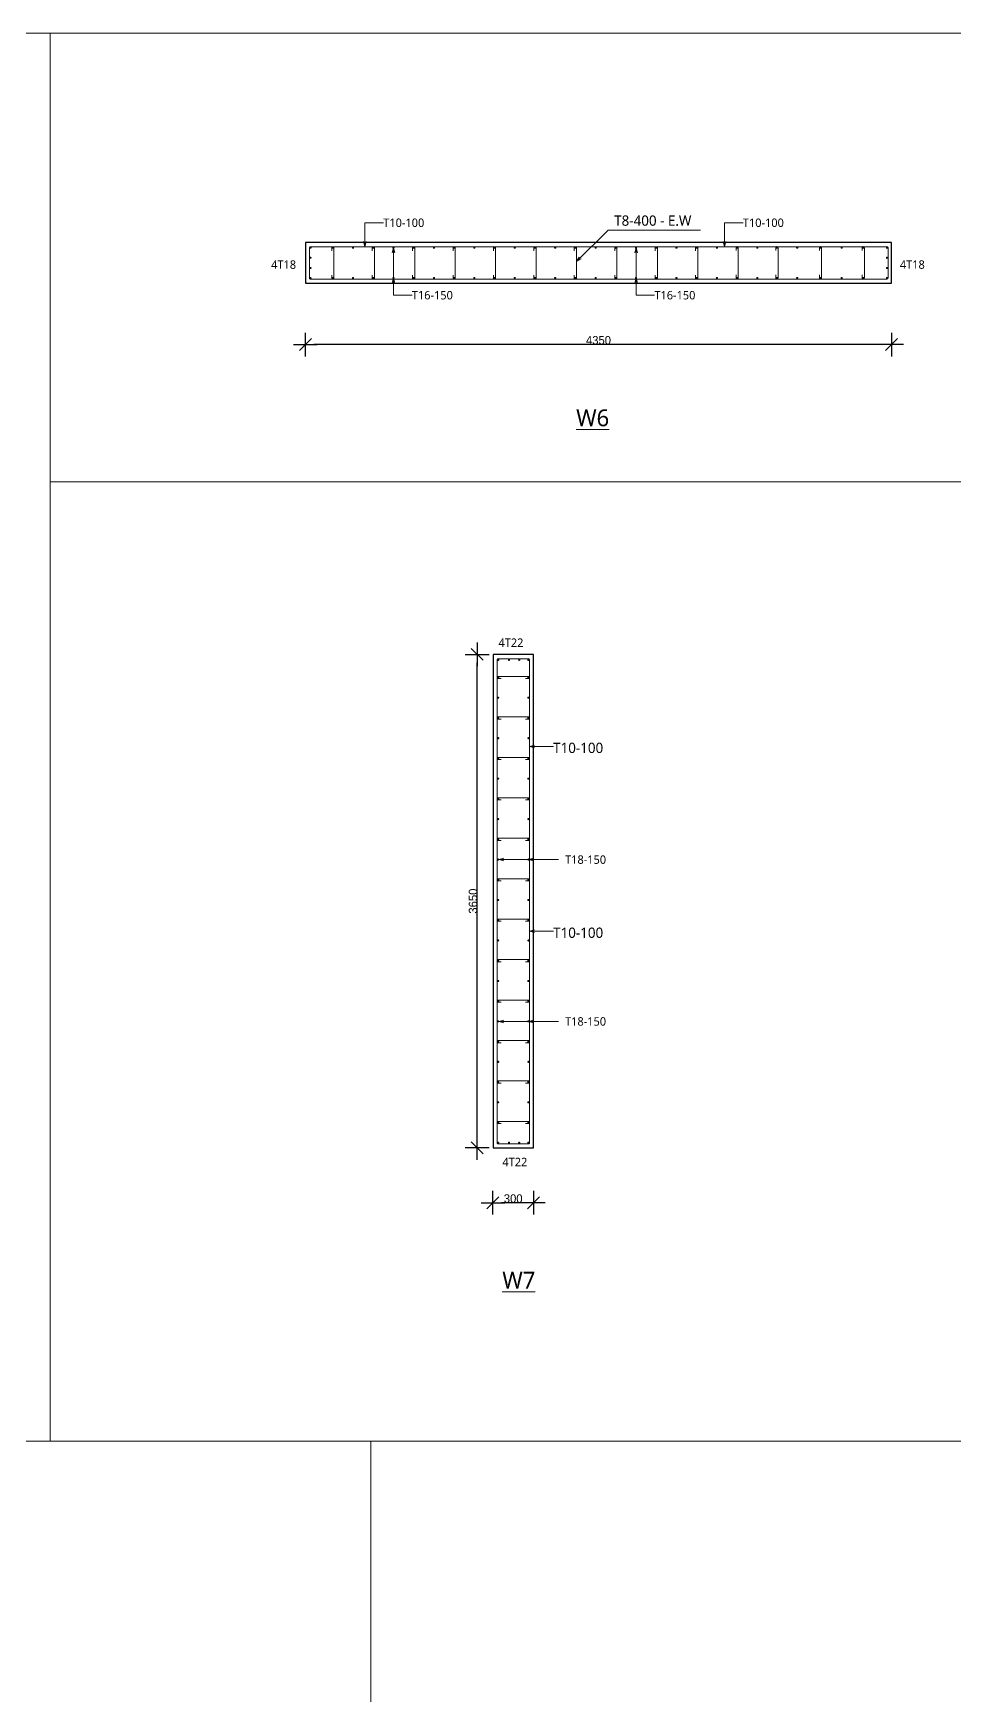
# Model space of a CAD drawing. Header units: millimetres. Extents: x -523 to 167289, y 167321 to 195048.
# Drawn here: x 151193 to 158025, y 182727 to 195048 of the extents above; entities that cross this region are included whole.
import ezdxf

# ---------------------------------------------------------------- set-up
doc = ezdxf.new("R2010")
doc.units = ezdxf.units.MM
doc.header["$PDMODE"] = 98
doc.layers.get('0').update_dxf_attribs({"lineweight": 20})
doc.layers.get('Defpoints').update_dxf_attribs({"lineweight": 20})
doc.layers.add('A-ANNO-TEXT', color=4, linetype='Continuous', lineweight=13)
doc.layers.add('A-DETL', color=2, linetype='Continuous', lineweight=5)
doc.layers.add('DM', color=7, linetype='Continuous')
doc.layers.add('GR-C', color=1, linetype='Continuous')
doc.styles.add('Segoe UI Light', font='segoeuil.ttf', dxfattribs={"width": 0.85, "height": 400})
doc.styles.add('T25-50', font='stencil.shx', dxfattribs={"height": 62.5})
doc.dimstyles.new('D35-100', dxfattribs={"dimtxt": 62.5, "dimasz": 210, "dimexe": 0.1, "dimexo": 0.0065, "dimgap": 126, "dimtad": 1, "dimdec": 0, "dimzin": 0, "dimdsep": 46, "dimtxsty": 'T25-50', "dimblk": 'TK', "dimcen": 90, "dimdle": 100, "dimclrt": 7, "dimadec": 0, "dimazin": 0, "dimtfac": 1, "dimtdec": 0, "dimtix": 1, "dimtofl": 0, "dimtmove": 1, "dimatfit": 3, "dimldrblk": 'COLUMNS AND AXES-XREF-GROUND$0$DOT1', "dimfxl": 0.15, "dimfxlon": 1, "dimtolj": 1, "dimtzin": 0, "dimarcsym": 1})

# ---------------------------------------------------------------- blocks, each defined once
blk = doc.blocks.new('TK')
at = {"layer": 'DM'}
for p, q in [((1.41, 0), (-1.41, 0)), ((-0.71, -0.71), (0.71, 0.71)), ((0, 1.41), (0, -1.41))]:
    blk.add_line(p, q, dxfattribs=at)
blk = doc.blocks.new('*D452')
at = {"layer": 'A-DETL', "color": 0, "lineweight": -2, "transparency": 16777216}
for p, q in [((153213, 192739), (153213, 192739)), ((157500, 192739), (153275, 192739)), ((157563, 192739), (157563, 192739))]:
    blk.add_line(p, q, dxfattribs=at)
at = {"layer": 'Defpoints', "color": 0, "transparency": 16777216}
for p in [(153213, 193195), (157563, 193195), (153213, 192739)]:
    blk.add_point(p, dxfattribs=at)
at = {"layer": 'A-DETL', "color": 0, "lineweight": -2, "transparency": 16777216, "xscale": 62.5, "yscale": 62.5, "zscale": 62.5, "rotation": 180}
blk.add_blockref('TK', (153213, 192739), dxfattribs=at)
at = {"layer": 'A-DETL', "color": 0, "lineweight": -2, "transparency": 16777216, "xscale": 62.5, "yscale": 62.5, "zscale": 62.5}
blk.add_blockref('TK', (157563, 192739), dxfattribs=at)
at = {"layer": 'A-DETL', "color": 7, "transparency": 16777216, "insert": (155388, 192771), "char_height": 62.5, "attachment_point": 5, "style": 'T25-50'}
blk.add_mtext('\\A1;4350', dxfattribs=at)
blk = doc.blocks.new('COLUMNS AND AXES-XREF-GROUND$0$DOT1')
for p, q in [((0, -2.5), (0, 2.5)), ((2.5, 0), (-2.5, 0))]:
    blk.add_line(p, q)
blk.add_circle((0, 0), 0.485)
blk = doc.blocks.new('*D453')
at = {"layer": 'A-DETL', "color": 0, "lineweight": -2, "transparency": 16777216}
for p, q in [((-435, 193495), (-435, 193495)), ((-435, 193257), (-435, 193432)), ((-435, 193195), (-435, 193195))]:
    blk.add_line(p, q, dxfattribs=at)
at = {"layer": 'Defpoints', "color": 0, "transparency": 16777216}
for p in [(-435, 193495), (0, 193495), (153213, 193195)]:
    blk.add_point(p, dxfattribs=at)
at = {"layer": 'A-DETL', "color": 0, "lineweight": -2, "transparency": 16777216, "xscale": 62.5, "yscale": 62.5, "zscale": 62.5}
for p, rotation in [((-435, 193495), 90), ((-435, 193195), 270)]:
    blk.add_blockref('TK', p, dxfattribs=dict(at, rotation=rotation))
at = {"layer": 'A-DETL', "color": 7, "transparency": 16777216, "insert": (-466, 193345), "char_height": 62.5, "attachment_point": 5, "rotation": 90, "style": 'T25-50'}
blk.add_mtext('\\A1;300', dxfattribs=at)
blk = doc.blocks.new('*U430')
at = {"layer": 'A-DETL', "lineweight": 20}
blk.add_lwpolyline([(-90, -8), (-112, -8, -0.414214), (-120, 0), (-120, 0, -0.414214), (-112, 8), (112, 8, -0.414214), (120, 0), (120, 0, -0.414214), (112, -8), (90, -8)], format="xyb", dxfattribs=at)
blk = doc.blocks.new('*U431')
at = {"layer": 'A-DETL', "color": 0, "linetype": 'ByBlock', "lineweight": -2, "transparency": 16777216}
for p in [(0, 3300), (0, 3000), (0, 2700), (0, 2400), (0, 2100), (0, 1800), (0, 1500), (0, 1200), (0, 900), (0, 600), (0, 300), (0, 0)]:
    blk.add_blockref('*U430', p, dxfattribs=at)
blk = doc.blocks.new('*D454')
at = {"layer": 'A-DETL', "color": 0, "lineweight": -2, "transparency": 16777216}
for p, q in [((154605, 186375), (154605, 186375)), ((154843, 186375), (154668, 186375)), ((154905, 186375), (154905, 186375))]:
    blk.add_line(p, q, dxfattribs=at)
at = {"layer": 'Defpoints', "color": 0, "transparency": 16777216}
for p in [(154605, 186782), (154905, 186782), (154605, 186375)]:
    blk.add_point(p, dxfattribs=at)
at = {"layer": 'A-DETL', "color": 0, "lineweight": -2, "transparency": 16777216, "xscale": 62.5, "yscale": 62.5, "zscale": 62.5, "rotation": 180}
blk.add_blockref('TK', (154605, 186375), dxfattribs=at)
at = {"layer": 'A-DETL', "color": 0, "lineweight": -2, "transparency": 16777216, "xscale": 62.5, "yscale": 62.5, "zscale": 62.5}
blk.add_blockref('TK', (154905, 186375), dxfattribs=at)
at = {"layer": 'A-DETL', "color": 7, "transparency": 16777216, "insert": (154755, 186406), "char_height": 62.5, "attachment_point": 5, "style": 'T25-50'}
blk.add_mtext('\\A1;300', dxfattribs=at)
blk = doc.blocks.new('*D455')
at = {"layer": 'A-DETL', "color": 0, "lineweight": -2, "transparency": 16777216}
for p, q in [((154488, 190442), (154488, 190442)), ((154488, 186845), (154488, 190379)), ((154488, 186782), (154488, 186782))]:
    blk.add_line(p, q, dxfattribs=at)
at = {"layer": 'Defpoints', "color": 0, "transparency": 16777216}
for p in [(154488, 190442), (154605, 190442), (154605, 186782)]:
    blk.add_point(p, dxfattribs=at)
at = {"layer": 'A-DETL', "color": 0, "lineweight": -2, "transparency": 16777216, "xscale": 62.5, "yscale": 62.5, "zscale": 62.5}
for p, rotation in [((154488, 190442), 90), ((154488, 186782), 270)]:
    blk.add_blockref('TK', p, dxfattribs=dict(at, rotation=rotation))
at = {"layer": 'A-DETL', "color": 7, "transparency": 16777216, "insert": (154457, 188612), "char_height": 62.5, "attachment_point": 5, "rotation": 90, "style": 'T25-50'}
blk.add_mtext('\\A1;3650', dxfattribs=at)
blk = doc.blocks.new('*D457')
at = {"layer": 'A-DETL', "color": 0, "lineweight": -2, "transparency": 16777216}
for p, q in [((162594, 194137), (162594, 194137)), ((162594, 190800), (162594, 194074)), ((162594, 190737), (162594, 190737))]:
    blk.add_line(p, q, dxfattribs=at)
at = {"layer": 'Defpoints', "color": 0, "transparency": 16777216}
for p in [(0, 194137, 0), (162594, 194137), (162792, 190737, 0)]:
    blk.add_point(p, dxfattribs=at)
at = {"layer": 'A-DETL', "color": 0, "lineweight": -2, "transparency": 16777216, "xscale": 62.5, "yscale": 62.5, "zscale": 62.5}
for p, rotation in [((162594, 194137), 90), ((162594, 190737), 270)]:
    blk.add_blockref('TK', p, dxfattribs=dict(at, rotation=rotation))
at = {"layer": 'A-DETL', "color": 7, "transparency": 16777216, "insert": (162562, 192437), "char_height": 62.5, "attachment_point": 5, "rotation": 90, "style": 'T25-50'}
blk.add_mtext('\\A1;3400', dxfattribs=at)

msp = doc.modelspace()

# ---------------------------------------------------------------- linework, layer by layer
at = {"layer": 'A-ANNO-TEXT', "color": 250, "lineweight": 13}
for p, q in [((153654.8, 193642.5), (153792.3, 193642.5)), ((153654.8, 193465), (153654.8, 193642.5)), ((155224.8, 193354.5), (155458.9, 193588.5)), ((155458.9, 193588.5), (156145.7, 193588.5)), ((156323.2, 193642.5), (156460.7, 193642.5)), ((156323.2, 193465), (156323.2, 193642.5)), ((153654.8, 193465), (153644.7, 193502.5)), ((153654.8, 193465), (153664.8, 193502.5)), ((153866.8, 193457), (153856.8, 193419.5)), ((153866.8, 193457), (153866.8, 193105.5)), ((153866.8, 193457), (153876.9, 193419.5)), ((155666.8, 193457), (155656.8, 193419.5)), ((155666.8, 193457), (155666.8, 193105.5)), ((155666.8, 193457), (155676.9, 193419.5)), ((156323.2, 193465), (156313.2, 193502.5)), ((156323.2, 193465), (156333.3, 193502.5)), ((155224.8, 193354.5), (155244.3, 193388.1)), ((155224.8, 193354.5), (155258.5, 193373.9)), ((153866.8, 193233), (153856.8, 193195.5)), ((153866.8, 193233), (153876.9, 193195.5)), ((155666.8, 193233), (155656.8, 193195.5)), ((155666.8, 193233), (155676.9, 193195.5)), ((153866.8, 193105.5), (154004.3, 193105.5)), ((155666.8, 193105.5), (155804.3, 193105.5)), ((154875.6, 189759.5), (154913.1, 189769.5)), ((154875.6, 189759.5), (154913.1, 189749.4)), ((154875.6, 189759.5), (155053.1, 189759.5)), ((154647.4, 188919.7, 0), (154684.9, 188929.8, 0)), ((154647.4, 188919.7, 0), (154684.9, 188909.7, 0)), ((154647.4, 188919.7, 0), (154977.9, 188919.7, 0)), ((154799.1, 188919.7, 0), (154982.9, 188919.7, 0)), ((154867.5, 188920.2, 0), (154905, 188930.3, 0)), ((154867.5, 188920.2, 0), (154905, 188910.2, 0)), ((154982.9, 188919.7, 0), (155092.1, 188919.7, 0)), ((154875.6, 188388.6), (154913.1, 188398.7)), ((154875.6, 188388.6), (154913.1, 188378.6)), ((154875.6, 188388.6), (155053.1, 188388.6)), ((154647.4, 187719.7, 0), (154684.9, 187729.8, 0)), ((154647.4, 187719.7, 0), (154684.9, 187709.7, 0)), ((154647.4, 187719.7, 0), (154977.9, 187719.7, 0)), ((154799.1, 187719.7, 0), (154982.9, 187719.7, 0)), ((154867.5, 187720.2, 0), (154905, 187730.3, 0)), ((154867.5, 187720.2, 0), (154905, 187710.2, 0)), ((154982.9, 187719.7, 0), (155092.1, 187719.7, 0))]:
    msp.add_line(p, q, dxfattribs=at)
at = {"layer": 'A-DETL'}
msp.add_lwpolyline([(124282.3, 195047.8), (167289, 195047.8), (167289, 169580.6), (124282.3, 169580.6)], close=True, dxfattribs=at)
for points in [[(136425.4, 184608), (151319.6, 184608), (151319.6, 195047.8)], [(151319.6, 191722.1), (159112.3, 191722.1)], [(151319.6, 184608), (167289, 184608)], [(153697.9, 184608), (153697.9, 169580.6)]]:
    msp.add_lwpolyline(points, dxfattribs=at)
for points in [[(157528.7, 193465), (153250.6, 193465, 0.4142136), (153242.6, 193457), (153242.6, 193233, 0.4142136), (153250.6, 193225), (157528.7, 193225, 0.4142136), (157536.7, 193233), (157536.7, 193457, 0.4142136)], [(154635.6, 190401.8), (154635.6, 186819.5, 0.4142136), (154643.6, 186811.5), (154867.6, 186811.5, 0.4142136), (154875.6, 186819.5), (154875.6, 190401.8, 0.4142136), (154867.6, 190409.8), (154643.6, 190409.8, 0.4142136)]]:
    msp.add_lwpolyline(points, format="xyb", close=True, dxfattribs=at)
at = {"layer": 'A-DETL', "const_width": 8}
for points in [[(153254.6, 193457, -1), (153246.6, 193457, -1)], [(153420.8, 193457, -1), (153412.8, 193457, -1)], [(153570.8, 193457, -1), (153562.8, 193457, -1)], [(153720.8, 193457, -1), (153712.8, 193457, -1)], [(153870.8, 193457, -1), (153862.8, 193457, -1)], [(154020.8, 193457, -1), (154012.8, 193457, -1)], [(154170.8, 193457, -1), (154162.8, 193457, -1)], [(154320.8, 193457, -1), (154312.8, 193457, -1)], [(154470.8, 193457, -1), (154462.8, 193457, -1)], [(154620.8, 193457, -1), (154612.8, 193457, -1)], [(154770.8, 193457, -1), (154762.8, 193457, -1)], [(154920.8, 193457, -1), (154912.8, 193457, -1)], [(155070.8, 193457, -1), (155062.8, 193457, -1)], [(155220.8, 193457, -1), (155212.8, 193457, -1)], [(155370.8, 193457, -1), (155362.8, 193457, -1)], [(155520.8, 193457, -1), (155512.8, 193457, -1)], [(155670.8, 193457, -1), (155662.8, 193457, -1)], [(155820.8, 193457, -1), (155812.8, 193457, -1)], [(155970.8, 193457, -1), (155962.8, 193457, -1)], [(156120.8, 193457, -1), (156112.8, 193457, -1)], [(156270.8, 193457, -1), (156262.8, 193457, -1)], [(156420.8, 193457, -1), (156412.8, 193457, -1)], [(156570.8, 193457, -1), (156562.8, 193457, -1)], [(156716.8, 193457, -1), (156708.8, 193457, -1)], [(156866.8, 193457, -1), (156858.8, 193457, -1)], [(157039.1, 193457, -1), (157031.1, 193457, -1)], [(157197.1, 193457, -1), (157189.1, 193457, -1)], [(157357.3, 193457, -1), (157349.3, 193457, -1)], [(157532.7, 193457, -1), (157524.7, 193457, -1)], [(153254.6, 193382.7, -1), (153246.6, 193382.7, -1)], [(157532.7, 193382.7, -1), (157524.7, 193382.7, -1)], [(153254.6, 193306.3, -1), (153246.6, 193306.3, -1)], [(153254.6, 193232.8, -1), (153246.6, 193232.8, -1)], [(153420.8, 193233, 1), (153412.8, 193233, 1)], [(153570.8, 193233, 1), (153562.8, 193233, 1)], [(153720.8, 193233, 1), (153712.8, 193233, 1)], [(153870.8, 193233, 1), (153862.8, 193233, 1)], [(154020.8, 193233, 1), (154012.8, 193233, 1)], [(154170.8, 193233, 1), (154162.8, 193233, 1)], [(154320.8, 193233, 1), (154312.8, 193233, 1)], [(154470.8, 193233, 1), (154462.8, 193233, 1)], [(154620.8, 193233, 1), (154612.8, 193233, 1)], [(154770.8, 193233, 1), (154762.8, 193233, 1)], [(154920.8, 193233, 1), (154912.8, 193233, 1)], [(155070.8, 193233, 1), (155062.8, 193233, 1)], [(155220.8, 193233, 1), (155212.8, 193233, 1)], [(155370.8, 193233, 1), (155362.8, 193233, 1)], [(155520.8, 193233, 1), (155512.8, 193233, 1)], [(155670.8, 193233, 1), (155662.8, 193233, 1)], [(155820.8, 193233, 1), (155812.8, 193233, 1)], [(155970.8, 193233, 1), (155962.8, 193233, 1)], [(156120.8, 193233, 1), (156112.8, 193233, 1)], [(156270.8, 193233, 1), (156262.8, 193233, 1)], [(156420.8, 193233, 1), (156412.8, 193233, 1)], [(156570.8, 193233, 1), (156562.8, 193233, 1)], [(156716.8, 193233, 1), (156708.8, 193233, 1)], [(156866.8, 193233, 1), (156858.8, 193233, 1)], [(157039.1, 193233, 1), (157031.1, 193233, 1)], [(157197.1, 193233, 1), (157189.1, 193233, 1)], [(157357.3, 193233, 1), (157349.3, 193233, 1)], [(157532.7, 193306.3, -1), (157524.7, 193306.3, -1)], [(157532.7, 193232.8, -1), (157524.7, 193232.8, -1)], [(154639.6, 190400.8, -1), (154647.6, 190400.8, -1)], [(154719.8, 190400.8, -1), (154727.8, 190400.8, -1)], [(154795.9, 190400.8, -1), (154803.9, 190400.8, -1)], [(154863, 190400.8, -1), (154871, 190400.8, -1)]]:
    msp.add_lwpolyline(points, format="xyb", close=True, dxfattribs=at)
at = {"layer": 'A-DETL', "lineweight": 20}
for points in [[(153408.8, 193254.3), (153408.8, 193232.3, 0.4142136), (153416.8, 193224.3), (153416.8, 193224.3, 0.4142136), (153424.8, 193232.3), (153424.8, 193457, 0.4142136), (153416.8, 193465), (153416.8, 193465, 0.4142136), (153408.8, 193457), (153408.8, 193435)], [(153708.8, 193254.3), (153708.8, 193232.3, 0.4142136), (153716.8, 193224.3), (153716.8, 193224.3, 0.4142136), (153724.8, 193232.3), (153724.8, 193457, 0.4142136), (153716.8, 193465), (153716.8, 193465, 0.4142136), (153708.8, 193457), (153708.8, 193435)], [(154008.8, 193254.3), (154008.8, 193232.3, 0.4142136), (154016.8, 193224.3), (154016.8, 193224.3, 0.4142136), (154024.8, 193232.3), (154024.8, 193457, 0.4142136), (154016.8, 193465), (154016.8, 193465, 0.4142136), (154008.8, 193457), (154008.8, 193435)], [(154308.8, 193254.3), (154308.8, 193232.3, 0.4142136), (154316.8, 193224.3), (154316.8, 193224.3, 0.4142136), (154324.8, 193232.3), (154324.8, 193457, 0.4142136), (154316.8, 193465), (154316.8, 193465, 0.4142136), (154308.8, 193457), (154308.8, 193435)], [(154608.8, 193254.3), (154608.8, 193232.3, 0.4142136), (154616.8, 193224.3), (154616.8, 193224.3, 0.4142136), (154624.8, 193232.3), (154624.8, 193457, 0.4142136), (154616.8, 193465), (154616.8, 193465, 0.4142136), (154608.8, 193457), (154608.8, 193435)], [(154908.8, 193254.3), (154908.8, 193232.3, 0.4142136), (154916.8, 193224.3), (154916.8, 193224.3, 0.4142136), (154924.8, 193232.3), (154924.8, 193457, 0.4142136), (154916.8, 193465), (154916.8, 193465, 0.4142136), (154908.8, 193457), (154908.8, 193435)], [(155208.8, 193254.3), (155208.8, 193232.3, 0.4142136), (155216.8, 193224.3), (155216.8, 193224.3, 0.4142136), (155224.8, 193232.3), (155224.8, 193457, 0.4142136), (155216.8, 193465), (155216.8, 193465, 0.4142136), (155208.8, 193457), (155208.8, 193435)], [(155508.8, 193254.3), (155508.8, 193232.3, 0.4142136), (155516.8, 193224.3), (155516.8, 193224.3, 0.4142136), (155524.8, 193232.3), (155524.8, 193457, 0.4142136), (155516.8, 193465), (155516.8, 193465, 0.4142136), (155508.8, 193457), (155508.8, 193435)], [(155808.8, 193254.3), (155808.8, 193232.3, 0.4142136), (155816.8, 193224.3), (155816.8, 193224.3, 0.4142136), (155824.8, 193232.3), (155824.8, 193457, 0.4142136), (155816.8, 193465), (155816.8, 193465, 0.4142136), (155808.8, 193457), (155808.8, 193435)], [(156108.8, 193254.3), (156108.8, 193232.3, 0.4142136), (156116.8, 193224.3), (156116.8, 193224.3, 0.4142136), (156124.8, 193232.3), (156124.8, 193457, 0.4142136), (156116.8, 193465), (156116.8, 193465, 0.4142136), (156108.8, 193457), (156108.8, 193435)], [(156408.8, 193255), (156408.8, 193233, 0.4142136), (156416.8, 193225), (156416.8, 193225, 0.4142136), (156424.8, 193233), (156424.8, 193457.6, 0.4142136), (156416.8, 193465.6), (156416.8, 193465.6, 0.4142136), (156408.8, 193457.6), (156408.8, 193435.6)], [(156704.8, 193255), (156704.8, 193233, 0.4142136), (156712.8, 193225), (156712.8, 193225, 0.4142136), (156720.8, 193233), (156720.8, 193457.6, 0.4142136), (156712.8, 193465.6), (156712.8, 193465.6, 0.4142136), (156704.8, 193457.6), (156704.8, 193435.6)], [(157027.1, 193255), (157027.1, 193233, 0.4142136), (157035.1, 193225), (157035.1, 193225, 0.4142136), (157043.1, 193233), (157043.1, 193457.6, 0.4142136), (157035.1, 193465.6), (157035.1, 193465.6, 0.4142136), (157027.1, 193457.6), (157027.1, 193435.6)], [(157345.3, 193255), (157345.3, 193233, 0.4142136), (157353.3, 193225), (157353.3, 193225, 0.4142136), (157361.3, 193233), (157361.3, 193457.6, 0.4142136), (157353.3, 193465.6), (157353.3, 193465.6, 0.4142136), (157345.3, 193457.6), (157345.3, 193435.6)]]:
    msp.add_lwpolyline(points, format="xyb", dxfattribs=at)
at = {"layer": 'A-DETL', "const_width": 8, "elevation": 0}
for points in [[(154639.5, 190270.2, -1), (154647.5, 190270.2, -1)], [(154871.8, 190270.2, 1), (154863.8, 190270.2, 1)], [(154639.5, 190120.2, -1), (154647.5, 190120.2, -1)], [(154871.8, 190120.2, 1), (154863.8, 190120.2, 1)], [(154639.5, 189970.2, -1), (154647.5, 189970.2, -1)], [(154871.8, 189970.2, 1), (154863.8, 189970.2, 1)], [(154639.5, 189820.2, -1), (154647.5, 189820.2, -1)], [(154871.8, 189820.2, 1), (154863.8, 189820.2, 1)], [(154639.5, 189670.2, -1), (154647.5, 189670.2, -1)], [(154871.8, 189670.2, 1), (154863.8, 189670.2, 1)], [(154639.5, 189520.2, -1), (154647.5, 189520.2, -1)], [(154871.8, 189520.2, 1), (154863.8, 189520.2, 1)], [(154639.5, 189370.2, -1), (154647.5, 189370.2, -1)], [(154871.8, 189370.2, 1), (154863.8, 189370.2, 1)], [(154639.5, 189220.2, -1), (154647.5, 189220.2, -1)], [(154871.8, 189220.2, 1), (154863.8, 189220.2, 1)], [(154639.5, 189070.2, -1), (154647.5, 189070.2, -1)], [(154871.8, 189070.2, 1), (154863.8, 189070.2, 1)], [(154639.5, 188920.2, -1), (154647.5, 188920.2, -1)], [(154871.8, 188920.2, 1), (154863.8, 188920.2, 1)], [(154639.5, 188770.2, -1), (154647.5, 188770.2, -1)], [(154871.8, 188770.2, 1), (154863.8, 188770.2, 1)], [(154639.5, 188620.2, -1), (154647.5, 188620.2, -1)], [(154871.8, 188620.2, 1), (154863.8, 188620.2, 1)], [(154639.5, 188470.2, -1), (154647.5, 188470.2, -1)], [(154871.8, 188470.2, 1), (154863.8, 188470.2, 1)], [(154639.5, 188320.2, -1), (154647.5, 188320.2, -1)], [(154871.8, 188320.2, 1), (154863.8, 188320.2, 1)], [(154639.5, 188170.2, -1), (154647.5, 188170.2, -1)], [(154871.8, 188170.2, 1), (154863.8, 188170.2, 1)], [(154639.5, 188020.2, -1), (154647.5, 188020.2, -1)], [(154871.8, 188020.2, 1), (154863.8, 188020.2, 1)], [(154639.5, 187870.2, -1), (154647.5, 187870.2, -1)], [(154871.8, 187870.2, 1), (154863.8, 187870.2, 1)], [(154639.5, 187720.2, -1), (154647.5, 187720.2, -1)], [(154871.8, 187720.2, 1), (154863.8, 187720.2, 1)], [(154639.5, 187570.2, -1), (154647.5, 187570.2, -1)], [(154871.8, 187570.2, 1), (154863.8, 187570.2, 1)], [(154639.5, 187420.2, -1), (154647.5, 187420.2, -1)], [(154871.8, 187420.2, 1), (154863.8, 187420.2, 1)], [(154639.5, 187270.2, -1), (154647.5, 187270.2, -1)], [(154871.8, 187270.2, 1), (154863.8, 187270.2, 1)], [(154639.5, 187120.2, -1), (154647.5, 187120.2, -1)], [(154871.8, 187120.2, 1), (154863.8, 187120.2, 1)], [(154639.5, 186970.2, -1), (154647.5, 186970.2, -1)], [(154871.8, 186970.2, 1), (154863.8, 186970.2, 1)], [(154639.5, 186820.2, -1), (154647.5, 186820.2, -1)], [(154719.6, 186820.2, -1), (154727.6, 186820.2, -1)], [(154795.8, 186820.2, -1), (154803.8, 186820.2, -1)], [(154862.9, 186820.2, -1), (154870.9, 186820.2, -1)]]:
    msp.add_lwpolyline(points, format="xyb", close=True, dxfattribs=at)
at = {"layer": 'GR-C', "linetype": 'Continuous', "ltscale": 2}
for points in [[(157562.6, 193195), (157562.6, 193495), (153212.6, 193495), (153212.6, 193195)], [(154605.5, 190441.7), (154605.5, 186782.2), (154905.5, 186782.2), (154905.5, 190441.7)]]:
    msp.add_lwpolyline(points, close=True, dxfattribs=at)

# ---------------------------------------------------------------- block references
at = {"layer": 'A-DETL'}
msp.add_blockref('*U431', (154755.5, 186970.2, 0), dxfattribs=at)

# ---------------------------------------------------------------- texts
at = {"layer": 'A-ANNO-TEXT', "color": 7, "style": 'Segoe UI Light'}
for s, height, p in [('T8-400 - E.W', 76.337, (155504.5, 193620.2)), ('T10-100', 62.5, (153790.9, 193611.2)), ('T10-100', 62.5, (156459.4, 193611.2)), ('T16-150', 62.5, (154003, 193073.9)), ('T16-150', 62.5, (155803, 193073.9)), ('%%UW6', 125, (155222.7, 192133.2, 0)), ('T10-100', 76.34, (155051.4, 189710.2)), ('T18-150', 62.5, (155140.2, 188888.5, 0)), ('T10-100', 76.34, (155051.4, 188339.4)), ('T18-150', 62.5, (155140.2, 187688.5, 0)), ('%%UW7', 125, (154674.4, 185738.4, 0))]:
    msp.add_text(s, height=height, dxfattribs=at).set_placement(p)
for s, p in [('4T18', (152958.9, 193300.8, 0)), ('4T18', (157624.7, 193300.8, 0)), ('4T22', (154646.1, 190497.4)), ('4T22', (154675.2, 186646.2))]:
    msp.add_text(s, height=62.5, rotation=360, dxfattribs=at).set_placement(p)

# ---------------------------------------------------------------- dimensions: what is measured, and where the dimension line sits
at = {"layer": 'A-DETL'}
for base, p1, p2, text, picture, middle in [((162593.7, 194136.6), (162792.4, 190737.3, 0), (0, 194136.6, 0), '3400', '*D457', (162562.4, 192437)), ((154487.9, 190441.7), (154605.5, 186782.2), (154605.5, 190441.7), '3650', '*D455', (154456.7, 188612))]:
    dim = msp.add_linear_dim(base=base, p1=p1, p2=p2, angle=90, text=text, dimstyle='D35-100', override={"dimtxt": 62.5, "dimasz": 62.5, "dimgap": 0}, dxfattribs=at)
    dim.commit()
    dim.dimension.update_dxf_attribs({"geometry": picture, "text_midpoint": middle})
dim = msp.add_linear_dim(base=(-434.7, 193495), p1=(153212.6, 193195), p2=(0, 193495), angle=90, dimstyle='D35-100', override={"dimtxt": 62.5, "dimasz": 62.5, "dimgap": 0}, dxfattribs=at)
dim.commit()
dim.dimension.update_dxf_attribs({"geometry": '*D453', "text_midpoint": (-466, 193345)})
for base, p1, p2, picture, middle in [((153212.6, 192739.3), (157562.6, 193195), (153212.6, 193195), '*D452', (155387.6, 192770.5)), ((154605.5, 186375.1), (154905.5, 186782.2), (154605.5, 186782.2), '*D454', (154755.5, 186406.3))]:
    dim = msp.add_linear_dim(base=base, p1=p1, p2=p2, dimstyle='D35-100', override={"dimtxt": 62.5, "dimasz": 62.5, "dimgap": 0}, dxfattribs=at)
    dim.commit()
    dim.dimension.update_dxf_attribs({"geometry": picture, "text_midpoint": middle})

doc.saveas('drawing.dxf')
